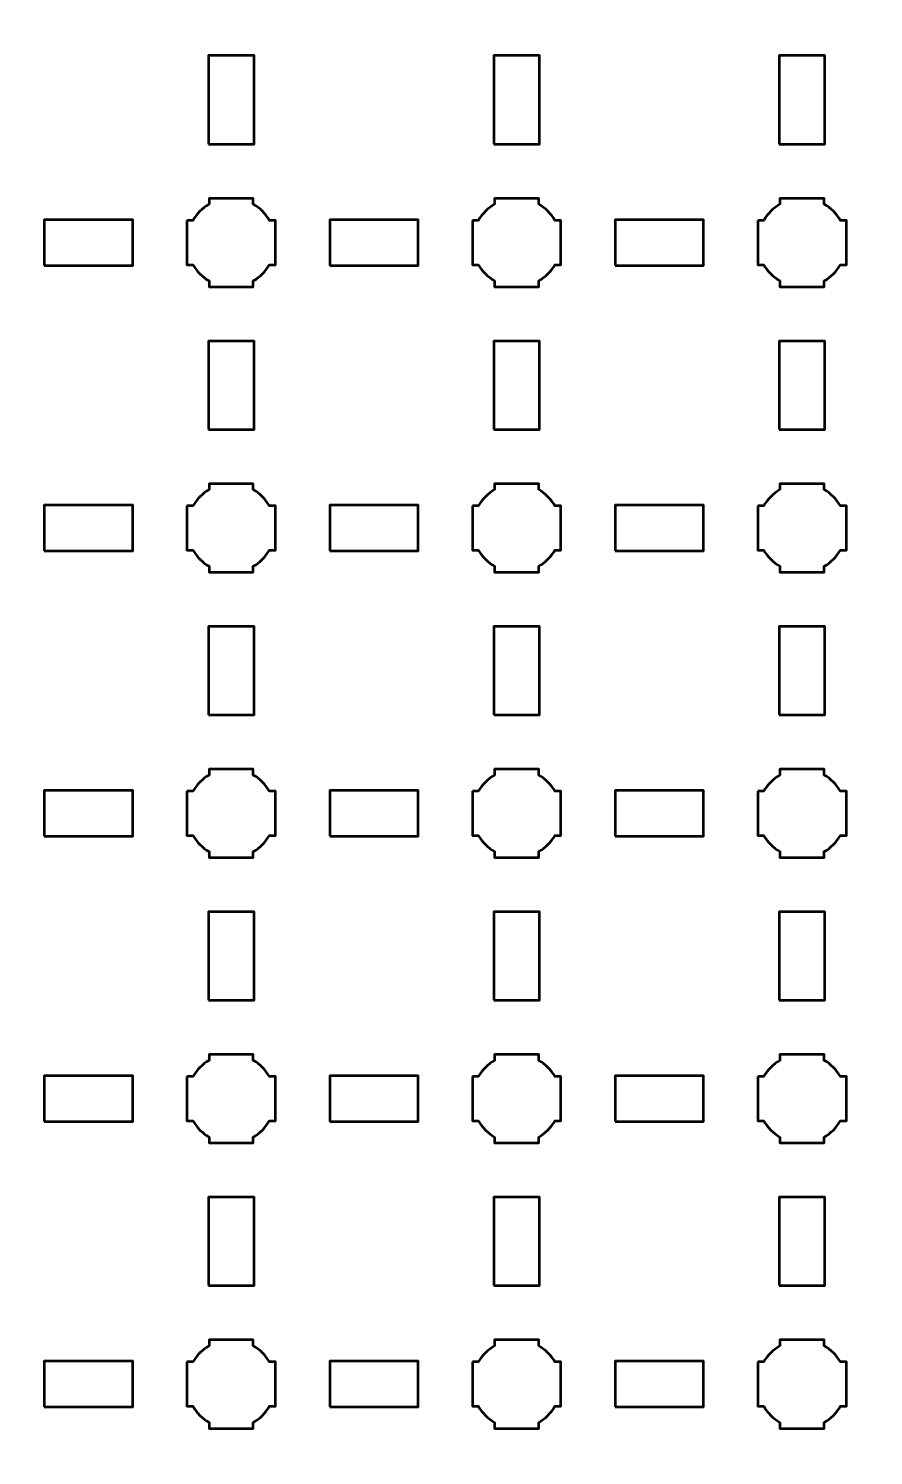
# Model space of a CAD drawing. Header units: centimetres. Extents: x -31.1 to 10.2, y -35.5 to 5.8.
# Drawn here: x -5.92 to 0, y -25.35 to -15.35 of the extents above; entities that cross this region are included whole.
import ezdxf

# ---------------------------------------------------------------- set-up
doc = ezdxf.new("R2010")
doc.units = ezdxf.units.CM
doc.header["$MEASUREMENT"] = 0
doc.layers.add('Layer 1', color=7, linetype='Continuous')

msp = doc.modelspace()

# ---------------------------------------------------------------- linework, layer by layer
at = {"layer": 'Layer 1', "color": 250, "lineweight": 53}
for points in [[(-4.66, -16.16), (-4.34, -16.16), (-4.34, -15.54), (-4.66, -15.54), (-4.66, -16.16)], [(-2.66, -16.16), (-2.34, -16.16), (-2.34, -15.54), (-2.66, -15.54), (-2.66, -16.16)], [(-0.66, -16.16), (-0.34, -16.16), (-0.34, -15.54), (-0.66, -15.54), (-0.66, -16.16)], [(-5.81, -17.01), (-5.19, -17.01), (-5.19, -16.69), (-5.81, -16.69), (-5.81, -17.01)], [(-3.81, -17.01), (-3.19, -17.01), (-3.19, -16.69), (-3.81, -16.69), (-3.81, -17.01)], [(-1.81, -17.01), (-1.19, -17.01), (-1.19, -16.69), (-1.81, -16.69), (-1.81, -17.01)], [(-4.66, -18.16), (-4.34, -18.16), (-4.34, -17.54), (-4.66, -17.54), (-4.66, -18.16)], [(-2.66, -18.16), (-2.34, -18.16), (-2.34, -17.54), (-2.66, -17.54), (-2.66, -18.16)], [(-0.66, -18.16), (-0.34, -18.16), (-0.34, -17.54), (-0.66, -17.54), (-0.66, -18.16)], [(-5.81, -19.01), (-5.19, -19.01), (-5.19, -18.69), (-5.81, -18.69), (-5.81, -19.01)], [(-3.81, -19.01), (-3.19, -19.01), (-3.19, -18.69), (-3.81, -18.69), (-3.81, -19.01)], [(-1.81, -19.01), (-1.19, -19.01), (-1.19, -18.69), (-1.81, -18.69), (-1.81, -19.01)], [(-4.66, -20.16), (-4.34, -20.16), (-4.34, -19.54), (-4.66, -19.54), (-4.66, -20.16)], [(-2.66, -20.16), (-2.34, -20.16), (-2.34, -19.54), (-2.66, -19.54), (-2.66, -20.16)], [(-0.66, -20.16), (-0.34, -20.16), (-0.34, -19.54), (-0.66, -19.54), (-0.66, -20.16)], [(-5.81, -21.01), (-5.19, -21.01), (-5.19, -20.69), (-5.81, -20.69), (-5.81, -21.01)], [(-3.81, -21.01), (-3.19, -21.01), (-3.19, -20.69), (-3.81, -20.69), (-3.81, -21.01)], [(-1.81, -21.01), (-1.19, -21.01), (-1.19, -20.69), (-1.81, -20.69), (-1.81, -21.01)], [(-4.66, -22.16), (-4.34, -22.16), (-4.34, -21.54), (-4.66, -21.54), (-4.66, -22.16)], [(-2.66, -22.16), (-2.34, -22.16), (-2.34, -21.54), (-2.66, -21.54), (-2.66, -22.16)], [(-0.66, -22.16), (-0.34, -22.16), (-0.34, -21.54), (-0.66, -21.54), (-0.66, -22.16)], [(-5.81, -23.01), (-5.19, -23.01), (-5.19, -22.69), (-5.81, -22.69), (-5.81, -23.01)], [(-3.81, -23.01), (-3.19, -23.01), (-3.19, -22.69), (-3.81, -22.69), (-3.81, -23.01)], [(-1.81, -23.01), (-1.19, -23.01), (-1.19, -22.69), (-1.81, -22.69), (-1.81, -23.01)], [(-1.81, -23.01), (-1.19, -23.01), (-1.19, -22.69), (-1.81, -22.69), (-1.81, -23.01)], [(-4.66, -24.16), (-4.34, -24.16), (-4.34, -23.54), (-4.66, -23.54), (-4.66, -24.16)], [(-2.66, -24.16), (-2.34, -24.16), (-2.34, -23.54), (-2.66, -23.54), (-2.66, -24.16)], [(-0.66, -24.16), (-0.34, -24.16), (-0.34, -23.54), (-0.66, -23.54), (-0.66, -24.16)], [(-5.81, -25.01), (-5.19, -25.01), (-5.19, -24.69), (-5.81, -24.69), (-5.81, -25.01)], [(-3.81, -25.01), (-3.19, -25.01), (-3.19, -24.69), (-3.81, -24.69), (-3.81, -25.01)], [(-1.81, -25.01), (-1.19, -25.01), (-1.19, -24.69), (-1.81, -24.69), (-1.81, -25.01)]]:
    msp.add_lwpolyline(points, close=True, dxfattribs=at)
msp.add_open_spline([(-31.15, -35), (-31.15, -35), (-31.15, 5.3), (-31.15, 5.3), (-31.15, 5.3), (-31.15, 5.57609), (-30.92609, 5.8), (-30.65, 5.8), (-30.65, 5.8), (-30.65, 5.8), (9.65, 5.8), (9.65, 5.8), (9.65, 5.8), (9.92609, 5.8), (10.15, 5.57609), (10.15, 5.3), (10.15, 5.3), (10.15, 5.3), (10.15, -35), (10.15, -35), (10.15, -35), (10.15, -35.27609), (9.92609, -35.5), (9.65, -35.5), (9.65, -35.5), (9.65, -35.5), (-30.65, -35.5), (-30.65, -35.5), (-30.65, -35.5), (-30.92609, -35.5), (-31.15, -35.27609), (-31.15, -35)], degree=3, knots=[0, 0, 0, 0, 0.125, 0.125, 0.125, 0.125, 0.25, 0.25, 0.25, 0.25, 0.375, 0.375, 0.375, 0.375, 0.5, 0.5, 0.5, 0.5, 0.625, 0.625, 0.625, 0.625, 0.75, 0.75, 0.75, 0.75, 0.875, 0.875, 0.875, 0.875, 1, 1, 1, 1], dxfattribs=at)
at = {"layer": 'Layer 1', "lineweight": 53}
for points in [[(-4.81, -16.695), (-4.81, -16.695), (-4.76851, -16.695), (-4.76851, -16.695), (-4.76851, -16.695), (-4.74128, -16.64795), (-4.70205, -16.60872), (-4.655, -16.58149), (-4.655, -16.58149), (-4.655, -16.58149), (-4.655, -16.54), (-4.655, -16.54), (-4.655, -16.54), (-4.655, -16.54), (-4.5, -16.54), (-4.5, -16.54), (-4.5, -16.54), (-4.5, -16.54), (-4.345, -16.54), (-4.345, -16.54), (-4.345, -16.54), (-4.345, -16.54), (-4.345, -16.58149), (-4.345, -16.58149), (-4.345, -16.58149), (-4.29795, -16.60872), (-4.25872, -16.64795), (-4.23149, -16.695), (-4.23149, -16.695), (-4.23149, -16.695), (-4.19, -16.695), (-4.19, -16.695), (-4.19, -16.695), (-4.19, -16.695), (-4.19, -16.85), (-4.19, -16.85), (-4.19, -16.85), (-4.19, -16.85), (-4.19, -17.005), (-4.19, -17.005), (-4.19, -17.005), (-4.19, -17.005), (-4.23149, -17.005), (-4.23149, -17.005), (-4.23149, -17.005), (-4.25872, -17.05205), (-4.29795, -17.09128), (-4.345, -17.11851), (-4.345, -17.11851), (-4.345, -17.11851), (-4.345, -17.16), (-4.345, -17.16), (-4.345, -17.16), (-4.345, -17.16), (-4.5, -17.16), (-4.5, -17.16), (-4.5, -17.16), (-4.5, -17.16), (-4.655, -17.16), (-4.655, -17.16), (-4.655, -17.16), (-4.655, -17.16), (-4.655, -17.11851), (-4.655, -17.11851), (-4.655, -17.11851), (-4.70205, -17.09128), (-4.74128, -17.05205), (-4.76851, -17.005), (-4.76851, -17.005), (-4.76851, -17.005), (-4.81, -17.005), (-4.81, -17.005), (-4.81, -17.005), (-4.81, -17.005), (-4.81, -16.85), (-4.81, -16.85), (-4.81, -16.85), (-4.81, -16.85), (-4.81, -16.695), (-4.81, -16.695)], [(-2.81, -16.695), (-2.81, -16.695), (-2.76851, -16.695), (-2.76851, -16.695), (-2.76851, -16.695), (-2.74128, -16.64795), (-2.70205, -16.60872), (-2.655, -16.58149), (-2.655, -16.58149), (-2.655, -16.58149), (-2.655, -16.54), (-2.655, -16.54), (-2.655, -16.54), (-2.655, -16.54), (-2.5, -16.54), (-2.5, -16.54), (-2.5, -16.54), (-2.5, -16.54), (-2.345, -16.54), (-2.345, -16.54), (-2.345, -16.54), (-2.345, -16.54), (-2.345, -16.58149), (-2.345, -16.58149), (-2.345, -16.58149), (-2.29795, -16.60872), (-2.25872, -16.64795), (-2.23149, -16.695), (-2.23149, -16.695), (-2.23149, -16.695), (-2.19, -16.695), (-2.19, -16.695), (-2.19, -16.695), (-2.19, -16.695), (-2.19, -16.85), (-2.19, -16.85), (-2.19, -16.85), (-2.19, -16.85), (-2.19, -17.005), (-2.19, -17.005), (-2.19, -17.005), (-2.19, -17.005), (-2.23149, -17.005), (-2.23149, -17.005), (-2.23149, -17.005), (-2.25872, -17.05205), (-2.29795, -17.09128), (-2.345, -17.11851), (-2.345, -17.11851), (-2.345, -17.11851), (-2.345, -17.16), (-2.345, -17.16), (-2.345, -17.16), (-2.345, -17.16), (-2.5, -17.16), (-2.5, -17.16), (-2.5, -17.16), (-2.5, -17.16), (-2.655, -17.16), (-2.655, -17.16), (-2.655, -17.16), (-2.655, -17.16), (-2.655, -17.11851), (-2.655, -17.11851), (-2.655, -17.11851), (-2.70205, -17.09128), (-2.74128, -17.05205), (-2.76851, -17.005), (-2.76851, -17.005), (-2.76851, -17.005), (-2.81, -17.005), (-2.81, -17.005), (-2.81, -17.005), (-2.81, -17.005), (-2.81, -16.85), (-2.81, -16.85), (-2.81, -16.85), (-2.81, -16.85), (-2.81, -16.695), (-2.81, -16.695)], [(-0.81, -16.695), (-0.81, -16.695), (-0.76851, -16.695), (-0.76851, -16.695), (-0.76851, -16.695), (-0.74128, -16.64795), (-0.70205, -16.60872), (-0.655, -16.58149), (-0.655, -16.58149), (-0.655, -16.58149), (-0.655, -16.54), (-0.655, -16.54), (-0.655, -16.54), (-0.655, -16.54), (-0.5, -16.54), (-0.5, -16.54), (-0.5, -16.54), (-0.5, -16.54), (-0.345, -16.54), (-0.345, -16.54), (-0.345, -16.54), (-0.345, -16.54), (-0.345, -16.58149), (-0.345, -16.58149), (-0.345, -16.58149), (-0.29795, -16.60872), (-0.25872, -16.64795), (-0.23149, -16.695), (-0.23149, -16.695), (-0.23149, -16.695), (-0.19, -16.695), (-0.19, -16.695), (-0.19, -16.695), (-0.19, -16.695), (-0.19, -16.85), (-0.19, -16.85), (-0.19, -16.85), (-0.19, -16.85), (-0.19, -17.005), (-0.19, -17.005), (-0.19, -17.005), (-0.19, -17.005), (-0.23149, -17.005), (-0.23149, -17.005), (-0.23149, -17.005), (-0.25872, -17.05205), (-0.29795, -17.09128), (-0.345, -17.11851), (-0.345, -17.11851), (-0.345, -17.11851), (-0.345, -17.16), (-0.345, -17.16), (-0.345, -17.16), (-0.345, -17.16), (-0.5, -17.16), (-0.5, -17.16), (-0.5, -17.16), (-0.5, -17.16), (-0.655, -17.16), (-0.655, -17.16), (-0.655, -17.16), (-0.655, -17.16), (-0.655, -17.11851), (-0.655, -17.11851), (-0.655, -17.11851), (-0.70205, -17.09128), (-0.74128, -17.05205), (-0.76851, -17.005), (-0.76851, -17.005), (-0.76851, -17.005), (-0.81, -17.005), (-0.81, -17.005), (-0.81, -17.005), (-0.81, -17.005), (-0.81, -16.85), (-0.81, -16.85), (-0.81, -16.85), (-0.81, -16.85), (-0.81, -16.695), (-0.81, -16.695)], [(-4.81, -18.695), (-4.81, -18.695), (-4.76851, -18.695), (-4.76851, -18.695), (-4.76851, -18.695), (-4.74128, -18.64795), (-4.70205, -18.60872), (-4.655, -18.58149), (-4.655, -18.58149), (-4.655, -18.58149), (-4.655, -18.54), (-4.655, -18.54), (-4.655, -18.54), (-4.655, -18.54), (-4.5, -18.54), (-4.5, -18.54), (-4.5, -18.54), (-4.5, -18.54), (-4.345, -18.54), (-4.345, -18.54), (-4.345, -18.54), (-4.345, -18.54), (-4.345, -18.58149), (-4.345, -18.58149), (-4.345, -18.58149), (-4.29795, -18.60872), (-4.25872, -18.64795), (-4.23149, -18.695), (-4.23149, -18.695), (-4.23149, -18.695), (-4.19, -18.695), (-4.19, -18.695), (-4.19, -18.695), (-4.19, -18.695), (-4.19, -18.85), (-4.19, -18.85), (-4.19, -18.85), (-4.19, -18.85), (-4.19, -19.005), (-4.19, -19.005), (-4.19, -19.005), (-4.19, -19.005), (-4.23149, -19.005), (-4.23149, -19.005), (-4.23149, -19.005), (-4.25872, -19.05205), (-4.29795, -19.09128), (-4.345, -19.11851), (-4.345, -19.11851), (-4.345, -19.11851), (-4.345, -19.16), (-4.345, -19.16), (-4.345, -19.16), (-4.345, -19.16), (-4.5, -19.16), (-4.5, -19.16), (-4.5, -19.16), (-4.5, -19.16), (-4.655, -19.16), (-4.655, -19.16), (-4.655, -19.16), (-4.655, -19.16), (-4.655, -19.11851), (-4.655, -19.11851), (-4.655, -19.11851), (-4.70205, -19.09128), (-4.74128, -19.05205), (-4.76851, -19.005), (-4.76851, -19.005), (-4.76851, -19.005), (-4.81, -19.005), (-4.81, -19.005), (-4.81, -19.005), (-4.81, -19.005), (-4.81, -18.85), (-4.81, -18.85), (-4.81, -18.85), (-4.81, -18.85), (-4.81, -18.695), (-4.81, -18.695)], [(-2.81, -18.695), (-2.81, -18.695), (-2.76851, -18.695), (-2.76851, -18.695), (-2.76851, -18.695), (-2.74128, -18.64795), (-2.70205, -18.60872), (-2.655, -18.58149), (-2.655, -18.58149), (-2.655, -18.58149), (-2.655, -18.54), (-2.655, -18.54), (-2.655, -18.54), (-2.655, -18.54), (-2.5, -18.54), (-2.5, -18.54), (-2.5, -18.54), (-2.5, -18.54), (-2.345, -18.54), (-2.345, -18.54), (-2.345, -18.54), (-2.345, -18.54), (-2.345, -18.58149), (-2.345, -18.58149), (-2.345, -18.58149), (-2.29795, -18.60872), (-2.25872, -18.64795), (-2.23149, -18.695), (-2.23149, -18.695), (-2.23149, -18.695), (-2.19, -18.695), (-2.19, -18.695), (-2.19, -18.695), (-2.19, -18.695), (-2.19, -18.85), (-2.19, -18.85), (-2.19, -18.85), (-2.19, -18.85), (-2.19, -19.005), (-2.19, -19.005), (-2.19, -19.005), (-2.19, -19.005), (-2.23149, -19.005), (-2.23149, -19.005), (-2.23149, -19.005), (-2.25872, -19.05205), (-2.29795, -19.09128), (-2.345, -19.11851), (-2.345, -19.11851), (-2.345, -19.11851), (-2.345, -19.16), (-2.345, -19.16), (-2.345, -19.16), (-2.345, -19.16), (-2.5, -19.16), (-2.5, -19.16), (-2.5, -19.16), (-2.5, -19.16), (-2.655, -19.16), (-2.655, -19.16), (-2.655, -19.16), (-2.655, -19.16), (-2.655, -19.11851), (-2.655, -19.11851), (-2.655, -19.11851), (-2.70205, -19.09128), (-2.74128, -19.05205), (-2.76851, -19.005), (-2.76851, -19.005), (-2.76851, -19.005), (-2.81, -19.005), (-2.81, -19.005), (-2.81, -19.005), (-2.81, -19.005), (-2.81, -18.85), (-2.81, -18.85), (-2.81, -18.85), (-2.81, -18.85), (-2.81, -18.695), (-2.81, -18.695)], [(-0.81, -18.695), (-0.81, -18.695), (-0.76851, -18.695), (-0.76851, -18.695), (-0.76851, -18.695), (-0.74128, -18.64795), (-0.70205, -18.60872), (-0.655, -18.58149), (-0.655, -18.58149), (-0.655, -18.58149), (-0.655, -18.54), (-0.655, -18.54), (-0.655, -18.54), (-0.655, -18.54), (-0.5, -18.54), (-0.5, -18.54), (-0.5, -18.54), (-0.5, -18.54), (-0.345, -18.54), (-0.345, -18.54), (-0.345, -18.54), (-0.345, -18.54), (-0.345, -18.58149), (-0.345, -18.58149), (-0.345, -18.58149), (-0.29795, -18.60872), (-0.25872, -18.64795), (-0.23149, -18.695), (-0.23149, -18.695), (-0.23149, -18.695), (-0.19, -18.695), (-0.19, -18.695), (-0.19, -18.695), (-0.19, -18.695), (-0.19, -18.85), (-0.19, -18.85), (-0.19, -18.85), (-0.19, -18.85), (-0.19, -19.005), (-0.19, -19.005), (-0.19, -19.005), (-0.19, -19.005), (-0.23149, -19.005), (-0.23149, -19.005), (-0.23149, -19.005), (-0.25872, -19.05205), (-0.29795, -19.09128), (-0.345, -19.11851), (-0.345, -19.11851), (-0.345, -19.11851), (-0.345, -19.16), (-0.345, -19.16), (-0.345, -19.16), (-0.345, -19.16), (-0.5, -19.16), (-0.5, -19.16), (-0.5, -19.16), (-0.5, -19.16), (-0.655, -19.16), (-0.655, -19.16), (-0.655, -19.16), (-0.655, -19.16), (-0.655, -19.11851), (-0.655, -19.11851), (-0.655, -19.11851), (-0.70205, -19.09128), (-0.74128, -19.05205), (-0.76851, -19.005), (-0.76851, -19.005), (-0.76851, -19.005), (-0.81, -19.005), (-0.81, -19.005), (-0.81, -19.005), (-0.81, -19.005), (-0.81, -18.85), (-0.81, -18.85), (-0.81, -18.85), (-0.81, -18.85), (-0.81, -18.695), (-0.81, -18.695)], [(-4.81, -20.695), (-4.81, -20.695), (-4.76851, -20.695), (-4.76851, -20.695), (-4.76851, -20.695), (-4.74128, -20.64795), (-4.70205, -20.60872), (-4.655, -20.58149), (-4.655, -20.58149), (-4.655, -20.58149), (-4.655, -20.54), (-4.655, -20.54), (-4.655, -20.54), (-4.655, -20.54), (-4.5, -20.54), (-4.5, -20.54), (-4.5, -20.54), (-4.5, -20.54), (-4.345, -20.54), (-4.345, -20.54), (-4.345, -20.54), (-4.345, -20.54), (-4.345, -20.58149), (-4.345, -20.58149), (-4.345, -20.58149), (-4.29795, -20.60872), (-4.25872, -20.64795), (-4.23149, -20.695), (-4.23149, -20.695), (-4.23149, -20.695), (-4.19, -20.695), (-4.19, -20.695), (-4.19, -20.695), (-4.19, -20.695), (-4.19, -20.85), (-4.19, -20.85), (-4.19, -20.85), (-4.19, -20.85), (-4.19, -21.005), (-4.19, -21.005), (-4.19, -21.005), (-4.19, -21.005), (-4.23149, -21.005), (-4.23149, -21.005), (-4.23149, -21.005), (-4.25872, -21.05205), (-4.29795, -21.09128), (-4.345, -21.11851), (-4.345, -21.11851), (-4.345, -21.11851), (-4.345, -21.16), (-4.345, -21.16), (-4.345, -21.16), (-4.345, -21.16), (-4.5, -21.16), (-4.5, -21.16), (-4.5, -21.16), (-4.5, -21.16), (-4.655, -21.16), (-4.655, -21.16), (-4.655, -21.16), (-4.655, -21.16), (-4.655, -21.11851), (-4.655, -21.11851), (-4.655, -21.11851), (-4.70205, -21.09128), (-4.74128, -21.05205), (-4.76851, -21.005), (-4.76851, -21.005), (-4.76851, -21.005), (-4.81, -21.005), (-4.81, -21.005), (-4.81, -21.005), (-4.81, -21.005), (-4.81, -20.85), (-4.81, -20.85), (-4.81, -20.85), (-4.81, -20.85), (-4.81, -20.695), (-4.81, -20.695)], [(-2.81, -20.695), (-2.81, -20.695), (-2.76851, -20.695), (-2.76851, -20.695), (-2.76851, -20.695), (-2.74128, -20.64795), (-2.70205, -20.60872), (-2.655, -20.58149), (-2.655, -20.58149), (-2.655, -20.58149), (-2.655, -20.54), (-2.655, -20.54), (-2.655, -20.54), (-2.655, -20.54), (-2.5, -20.54), (-2.5, -20.54), (-2.5, -20.54), (-2.5, -20.54), (-2.345, -20.54), (-2.345, -20.54), (-2.345, -20.54), (-2.345, -20.54), (-2.345, -20.58149), (-2.345, -20.58149), (-2.345, -20.58149), (-2.29795, -20.60872), (-2.25872, -20.64795), (-2.23149, -20.695), (-2.23149, -20.695), (-2.23149, -20.695), (-2.19, -20.695), (-2.19, -20.695), (-2.19, -20.695), (-2.19, -20.695), (-2.19, -20.85), (-2.19, -20.85), (-2.19, -20.85), (-2.19, -20.85), (-2.19, -21.005), (-2.19, -21.005), (-2.19, -21.005), (-2.19, -21.005), (-2.23149, -21.005), (-2.23149, -21.005), (-2.23149, -21.005), (-2.25872, -21.05205), (-2.29795, -21.09128), (-2.345, -21.11851), (-2.345, -21.11851), (-2.345, -21.11851), (-2.345, -21.16), (-2.345, -21.16), (-2.345, -21.16), (-2.345, -21.16), (-2.5, -21.16), (-2.5, -21.16), (-2.5, -21.16), (-2.5, -21.16), (-2.655, -21.16), (-2.655, -21.16), (-2.655, -21.16), (-2.655, -21.16), (-2.655, -21.11851), (-2.655, -21.11851), (-2.655, -21.11851), (-2.70205, -21.09128), (-2.74128, -21.05205), (-2.76851, -21.005), (-2.76851, -21.005), (-2.76851, -21.005), (-2.81, -21.005), (-2.81, -21.005), (-2.81, -21.005), (-2.81, -21.005), (-2.81, -20.85), (-2.81, -20.85), (-2.81, -20.85), (-2.81, -20.85), (-2.81, -20.695), (-2.81, -20.695)], [(-0.81, -20.695), (-0.81, -20.695), (-0.76851, -20.695), (-0.76851, -20.695), (-0.76851, -20.695), (-0.74128, -20.64795), (-0.70205, -20.60872), (-0.655, -20.58149), (-0.655, -20.58149), (-0.655, -20.58149), (-0.655, -20.54), (-0.655, -20.54), (-0.655, -20.54), (-0.655, -20.54), (-0.5, -20.54), (-0.5, -20.54), (-0.5, -20.54), (-0.5, -20.54), (-0.345, -20.54), (-0.345, -20.54), (-0.345, -20.54), (-0.345, -20.54), (-0.345, -20.58149), (-0.345, -20.58149), (-0.345, -20.58149), (-0.29795, -20.60872), (-0.25872, -20.64795), (-0.23149, -20.695), (-0.23149, -20.695), (-0.23149, -20.695), (-0.19, -20.695), (-0.19, -20.695), (-0.19, -20.695), (-0.19, -20.695), (-0.19, -20.85), (-0.19, -20.85), (-0.19, -20.85), (-0.19, -20.85), (-0.19, -21.005), (-0.19, -21.005), (-0.19, -21.005), (-0.19, -21.005), (-0.23149, -21.005), (-0.23149, -21.005), (-0.23149, -21.005), (-0.25872, -21.05205), (-0.29795, -21.09128), (-0.345, -21.11851), (-0.345, -21.11851), (-0.345, -21.11851), (-0.345, -21.16), (-0.345, -21.16), (-0.345, -21.16), (-0.345, -21.16), (-0.5, -21.16), (-0.5, -21.16), (-0.5, -21.16), (-0.5, -21.16), (-0.655, -21.16), (-0.655, -21.16), (-0.655, -21.16), (-0.655, -21.16), (-0.655, -21.11851), (-0.655, -21.11851), (-0.655, -21.11851), (-0.70205, -21.09128), (-0.74128, -21.05205), (-0.76851, -21.005), (-0.76851, -21.005), (-0.76851, -21.005), (-0.81, -21.005), (-0.81, -21.005), (-0.81, -21.005), (-0.81, -21.005), (-0.81, -20.85), (-0.81, -20.85), (-0.81, -20.85), (-0.81, -20.85), (-0.81, -20.695), (-0.81, -20.695)], [(-4.81, -22.695), (-4.81, -22.695), (-4.76851, -22.695), (-4.76851, -22.695), (-4.76851, -22.695), (-4.74128, -22.64795), (-4.70205, -22.60872), (-4.655, -22.58149), (-4.655, -22.58149), (-4.655, -22.58149), (-4.655, -22.54), (-4.655, -22.54), (-4.655, -22.54), (-4.655, -22.54), (-4.5, -22.54), (-4.5, -22.54), (-4.5, -22.54), (-4.5, -22.54), (-4.345, -22.54), (-4.345, -22.54), (-4.345, -22.54), (-4.345, -22.54), (-4.345, -22.58149), (-4.345, -22.58149), (-4.345, -22.58149), (-4.29795, -22.60872), (-4.25872, -22.64795), (-4.23149, -22.695), (-4.23149, -22.695), (-4.23149, -22.695), (-4.19, -22.695), (-4.19, -22.695), (-4.19, -22.695), (-4.19, -22.695), (-4.19, -22.85), (-4.19, -22.85), (-4.19, -22.85), (-4.19, -22.85), (-4.19, -23.005), (-4.19, -23.005), (-4.19, -23.005), (-4.19, -23.005), (-4.23149, -23.005), (-4.23149, -23.005), (-4.23149, -23.005), (-4.25872, -23.05205), (-4.29795, -23.09128), (-4.345, -23.11851), (-4.345, -23.11851), (-4.345, -23.11851), (-4.345, -23.16), (-4.345, -23.16), (-4.345, -23.16), (-4.345, -23.16), (-4.5, -23.16), (-4.5, -23.16), (-4.5, -23.16), (-4.5, -23.16), (-4.655, -23.16), (-4.655, -23.16), (-4.655, -23.16), (-4.655, -23.16), (-4.655, -23.11851), (-4.655, -23.11851), (-4.655, -23.11851), (-4.70205, -23.09128), (-4.74128, -23.05205), (-4.76851, -23.005), (-4.76851, -23.005), (-4.76851, -23.005), (-4.81, -23.005), (-4.81, -23.005), (-4.81, -23.005), (-4.81, -23.005), (-4.81, -22.85), (-4.81, -22.85), (-4.81, -22.85), (-4.81, -22.85), (-4.81, -22.695), (-4.81, -22.695)], [(-2.81, -22.695), (-2.81, -22.695), (-2.76851, -22.695), (-2.76851, -22.695), (-2.76851, -22.695), (-2.74128, -22.64795), (-2.70205, -22.60872), (-2.655, -22.58149), (-2.655, -22.58149), (-2.655, -22.58149), (-2.655, -22.54), (-2.655, -22.54), (-2.655, -22.54), (-2.655, -22.54), (-2.5, -22.54), (-2.5, -22.54), (-2.5, -22.54), (-2.5, -22.54), (-2.345, -22.54), (-2.345, -22.54), (-2.345, -22.54), (-2.345, -22.54), (-2.345, -22.58149), (-2.345, -22.58149), (-2.345, -22.58149), (-2.29795, -22.60872), (-2.25872, -22.64795), (-2.23149, -22.695), (-2.23149, -22.695), (-2.23149, -22.695), (-2.19, -22.695), (-2.19, -22.695), (-2.19, -22.695), (-2.19, -22.695), (-2.19, -22.85), (-2.19, -22.85), (-2.19, -22.85), (-2.19, -22.85), (-2.19, -23.005), (-2.19, -23.005), (-2.19, -23.005), (-2.19, -23.005), (-2.23149, -23.005), (-2.23149, -23.005), (-2.23149, -23.005), (-2.25872, -23.05205), (-2.29795, -23.09128), (-2.345, -23.11851), (-2.345, -23.11851), (-2.345, -23.11851), (-2.345, -23.16), (-2.345, -23.16), (-2.345, -23.16), (-2.345, -23.16), (-2.5, -23.16), (-2.5, -23.16), (-2.5, -23.16), (-2.5, -23.16), (-2.655, -23.16), (-2.655, -23.16), (-2.655, -23.16), (-2.655, -23.16), (-2.655, -23.11851), (-2.655, -23.11851), (-2.655, -23.11851), (-2.70205, -23.09128), (-2.74128, -23.05205), (-2.76851, -23.005), (-2.76851, -23.005), (-2.76851, -23.005), (-2.81, -23.005), (-2.81, -23.005), (-2.81, -23.005), (-2.81, -23.005), (-2.81, -22.85), (-2.81, -22.85), (-2.81, -22.85), (-2.81, -22.85), (-2.81, -22.695), (-2.81, -22.695)], [(-0.81, -22.695), (-0.81, -22.695), (-0.76851, -22.695), (-0.76851, -22.695), (-0.76851, -22.695), (-0.74128, -22.64795), (-0.70205, -22.60872), (-0.655, -22.58149), (-0.655, -22.58149), (-0.655, -22.58149), (-0.655, -22.54), (-0.655, -22.54), (-0.655, -22.54), (-0.655, -22.54), (-0.5, -22.54), (-0.5, -22.54), (-0.5, -22.54), (-0.5, -22.54), (-0.345, -22.54), (-0.345, -22.54), (-0.345, -22.54), (-0.345, -22.54), (-0.345, -22.58149), (-0.345, -22.58149), (-0.345, -22.58149), (-0.29795, -22.60872), (-0.25872, -22.64795), (-0.23149, -22.695), (-0.23149, -22.695), (-0.23149, -22.695), (-0.19, -22.695), (-0.19, -22.695), (-0.19, -22.695), (-0.19, -22.695), (-0.19, -22.85), (-0.19, -22.85), (-0.19, -22.85), (-0.19, -22.85), (-0.19, -23.005), (-0.19, -23.005), (-0.19, -23.005), (-0.19, -23.005), (-0.23149, -23.005), (-0.23149, -23.005), (-0.23149, -23.005), (-0.25872, -23.05205), (-0.29795, -23.09128), (-0.345, -23.11851), (-0.345, -23.11851), (-0.345, -23.11851), (-0.345, -23.16), (-0.345, -23.16), (-0.345, -23.16), (-0.345, -23.16), (-0.5, -23.16), (-0.5, -23.16), (-0.5, -23.16), (-0.5, -23.16), (-0.655, -23.16), (-0.655, -23.16), (-0.655, -23.16), (-0.655, -23.16), (-0.655, -23.11851), (-0.655, -23.11851), (-0.655, -23.11851), (-0.70205, -23.09128), (-0.74128, -23.05205), (-0.76851, -23.005), (-0.76851, -23.005), (-0.76851, -23.005), (-0.81, -23.005), (-0.81, -23.005), (-0.81, -23.005), (-0.81, -23.005), (-0.81, -22.85), (-0.81, -22.85), (-0.81, -22.85), (-0.81, -22.85), (-0.81, -22.695), (-0.81, -22.695)], [(-4.81, -24.695), (-4.81, -24.695), (-4.76851, -24.695), (-4.76851, -24.695), (-4.76851, -24.695), (-4.74128, -24.64795), (-4.70205, -24.60872), (-4.655, -24.58149), (-4.655, -24.58149), (-4.655, -24.58149), (-4.655, -24.54), (-4.655, -24.54), (-4.655, -24.54), (-4.655, -24.54), (-4.5, -24.54), (-4.5, -24.54), (-4.5, -24.54), (-4.5, -24.54), (-4.345, -24.54), (-4.345, -24.54), (-4.345, -24.54), (-4.345, -24.54), (-4.345, -24.58149), (-4.345, -24.58149), (-4.345, -24.58149), (-4.29795, -24.60872), (-4.25872, -24.64795), (-4.23149, -24.695), (-4.23149, -24.695), (-4.23149, -24.695), (-4.19, -24.695), (-4.19, -24.695), (-4.19, -24.695), (-4.19, -24.695), (-4.19, -24.85), (-4.19, -24.85), (-4.19, -24.85), (-4.19, -24.85), (-4.19, -25.005), (-4.19, -25.005), (-4.19, -25.005), (-4.19, -25.005), (-4.23149, -25.005), (-4.23149, -25.005), (-4.23149, -25.005), (-4.25872, -25.05205), (-4.29795, -25.09128), (-4.345, -25.11851), (-4.345, -25.11851), (-4.345, -25.11851), (-4.345, -25.16), (-4.345, -25.16), (-4.345, -25.16), (-4.345, -25.16), (-4.5, -25.16), (-4.5, -25.16), (-4.5, -25.16), (-4.5, -25.16), (-4.655, -25.16), (-4.655, -25.16), (-4.655, -25.16), (-4.655, -25.16), (-4.655, -25.11851), (-4.655, -25.11851), (-4.655, -25.11851), (-4.70205, -25.09128), (-4.74128, -25.05205), (-4.76851, -25.005), (-4.76851, -25.005), (-4.76851, -25.005), (-4.81, -25.005), (-4.81, -25.005), (-4.81, -25.005), (-4.81, -25.005), (-4.81, -24.85), (-4.81, -24.85), (-4.81, -24.85), (-4.81, -24.85), (-4.81, -24.695), (-4.81, -24.695)], [(-2.81, -24.695), (-2.81, -24.695), (-2.76851, -24.695), (-2.76851, -24.695), (-2.76851, -24.695), (-2.74128, -24.64795), (-2.70205, -24.60872), (-2.655, -24.58149), (-2.655, -24.58149), (-2.655, -24.58149), (-2.655, -24.54), (-2.655, -24.54), (-2.655, -24.54), (-2.655, -24.54), (-2.5, -24.54), (-2.5, -24.54), (-2.5, -24.54), (-2.5, -24.54), (-2.345, -24.54), (-2.345, -24.54), (-2.345, -24.54), (-2.345, -24.54), (-2.345, -24.58149), (-2.345, -24.58149), (-2.345, -24.58149), (-2.29795, -24.60872), (-2.25872, -24.64795), (-2.23149, -24.695), (-2.23149, -24.695), (-2.23149, -24.695), (-2.19, -24.695), (-2.19, -24.695), (-2.19, -24.695), (-2.19, -24.695), (-2.19, -24.85), (-2.19, -24.85), (-2.19, -24.85), (-2.19, -24.85), (-2.19, -25.005), (-2.19, -25.005), (-2.19, -25.005), (-2.19, -25.005), (-2.23149, -25.005), (-2.23149, -25.005), (-2.23149, -25.005), (-2.25872, -25.05205), (-2.29795, -25.09128), (-2.345, -25.11851), (-2.345, -25.11851), (-2.345, -25.11851), (-2.345, -25.16), (-2.345, -25.16), (-2.345, -25.16), (-2.345, -25.16), (-2.5, -25.16), (-2.5, -25.16), (-2.5, -25.16), (-2.5, -25.16), (-2.655, -25.16), (-2.655, -25.16), (-2.655, -25.16), (-2.655, -25.16), (-2.655, -25.11851), (-2.655, -25.11851), (-2.655, -25.11851), (-2.70205, -25.09128), (-2.74128, -25.05205), (-2.76851, -25.005), (-2.76851, -25.005), (-2.76851, -25.005), (-2.81, -25.005), (-2.81, -25.005), (-2.81, -25.005), (-2.81, -25.005), (-2.81, -24.85), (-2.81, -24.85), (-2.81, -24.85), (-2.81, -24.85), (-2.81, -24.695), (-2.81, -24.695)], [(-0.81, -24.695), (-0.81, -24.695), (-0.76851, -24.695), (-0.76851, -24.695), (-0.76851, -24.695), (-0.74128, -24.64795), (-0.70205, -24.60872), (-0.655, -24.58149), (-0.655, -24.58149), (-0.655, -24.58149), (-0.655, -24.54), (-0.655, -24.54), (-0.655, -24.54), (-0.655, -24.54), (-0.5, -24.54), (-0.5, -24.54), (-0.5, -24.54), (-0.5, -24.54), (-0.345, -24.54), (-0.345, -24.54), (-0.345, -24.54), (-0.345, -24.54), (-0.345, -24.58149), (-0.345, -24.58149), (-0.345, -24.58149), (-0.29795, -24.60872), (-0.25872, -24.64795), (-0.23149, -24.695), (-0.23149, -24.695), (-0.23149, -24.695), (-0.19, -24.695), (-0.19, -24.695), (-0.19, -24.695), (-0.19, -24.695), (-0.19, -24.85), (-0.19, -24.85), (-0.19, -24.85), (-0.19, -24.85), (-0.19, -25.005), (-0.19, -25.005), (-0.19, -25.005), (-0.19, -25.005), (-0.23149, -25.005), (-0.23149, -25.005), (-0.23149, -25.005), (-0.25872, -25.05205), (-0.29795, -25.09128), (-0.345, -25.11851), (-0.345, -25.11851), (-0.345, -25.11851), (-0.345, -25.16), (-0.345, -25.16), (-0.345, -25.16), (-0.345, -25.16), (-0.5, -25.16), (-0.5, -25.16), (-0.5, -25.16), (-0.5, -25.16), (-0.655, -25.16), (-0.655, -25.16), (-0.655, -25.16), (-0.655, -25.16), (-0.655, -25.11851), (-0.655, -25.11851), (-0.655, -25.11851), (-0.70205, -25.09128), (-0.74128, -25.05205), (-0.76851, -25.005), (-0.76851, -25.005), (-0.76851, -25.005), (-0.81, -25.005), (-0.81, -25.005), (-0.81, -25.005), (-0.81, -25.005), (-0.81, -24.85), (-0.81, -24.85), (-0.81, -24.85), (-0.81, -24.85), (-0.81, -24.695), (-0.81, -24.695)]]:
    msp.add_open_spline(points, degree=3, knots=[0, 0, 0, 0, 0.05, 0.05, 0.05, 0.05, 0.1, 0.1, 0.1, 0.1, 0.15, 0.15, 0.15, 0.15, 0.2, 0.2, 0.2, 0.2, 0.25, 0.25, 0.25, 0.25, 0.3, 0.3, 0.3, 0.3, 0.35, 0.35, 0.35, 0.35, 0.4, 0.4, 0.4, 0.4, 0.45, 0.45, 0.45, 0.45, 0.5, 0.5, 0.5, 0.5, 0.55, 0.55, 0.55, 0.55, 0.6, 0.6, 0.6, 0.6, 0.65, 0.65, 0.65, 0.65, 0.7, 0.7, 0.7, 0.7, 0.75, 0.75, 0.75, 0.75, 0.8, 0.8, 0.8, 0.8, 0.85, 0.85, 0.85, 0.85, 0.9, 0.9, 0.9, 0.9, 0.95, 0.95, 0.95, 0.95, 1, 1, 1, 1], dxfattribs=at)

doc.saveas('drawing.dxf')
